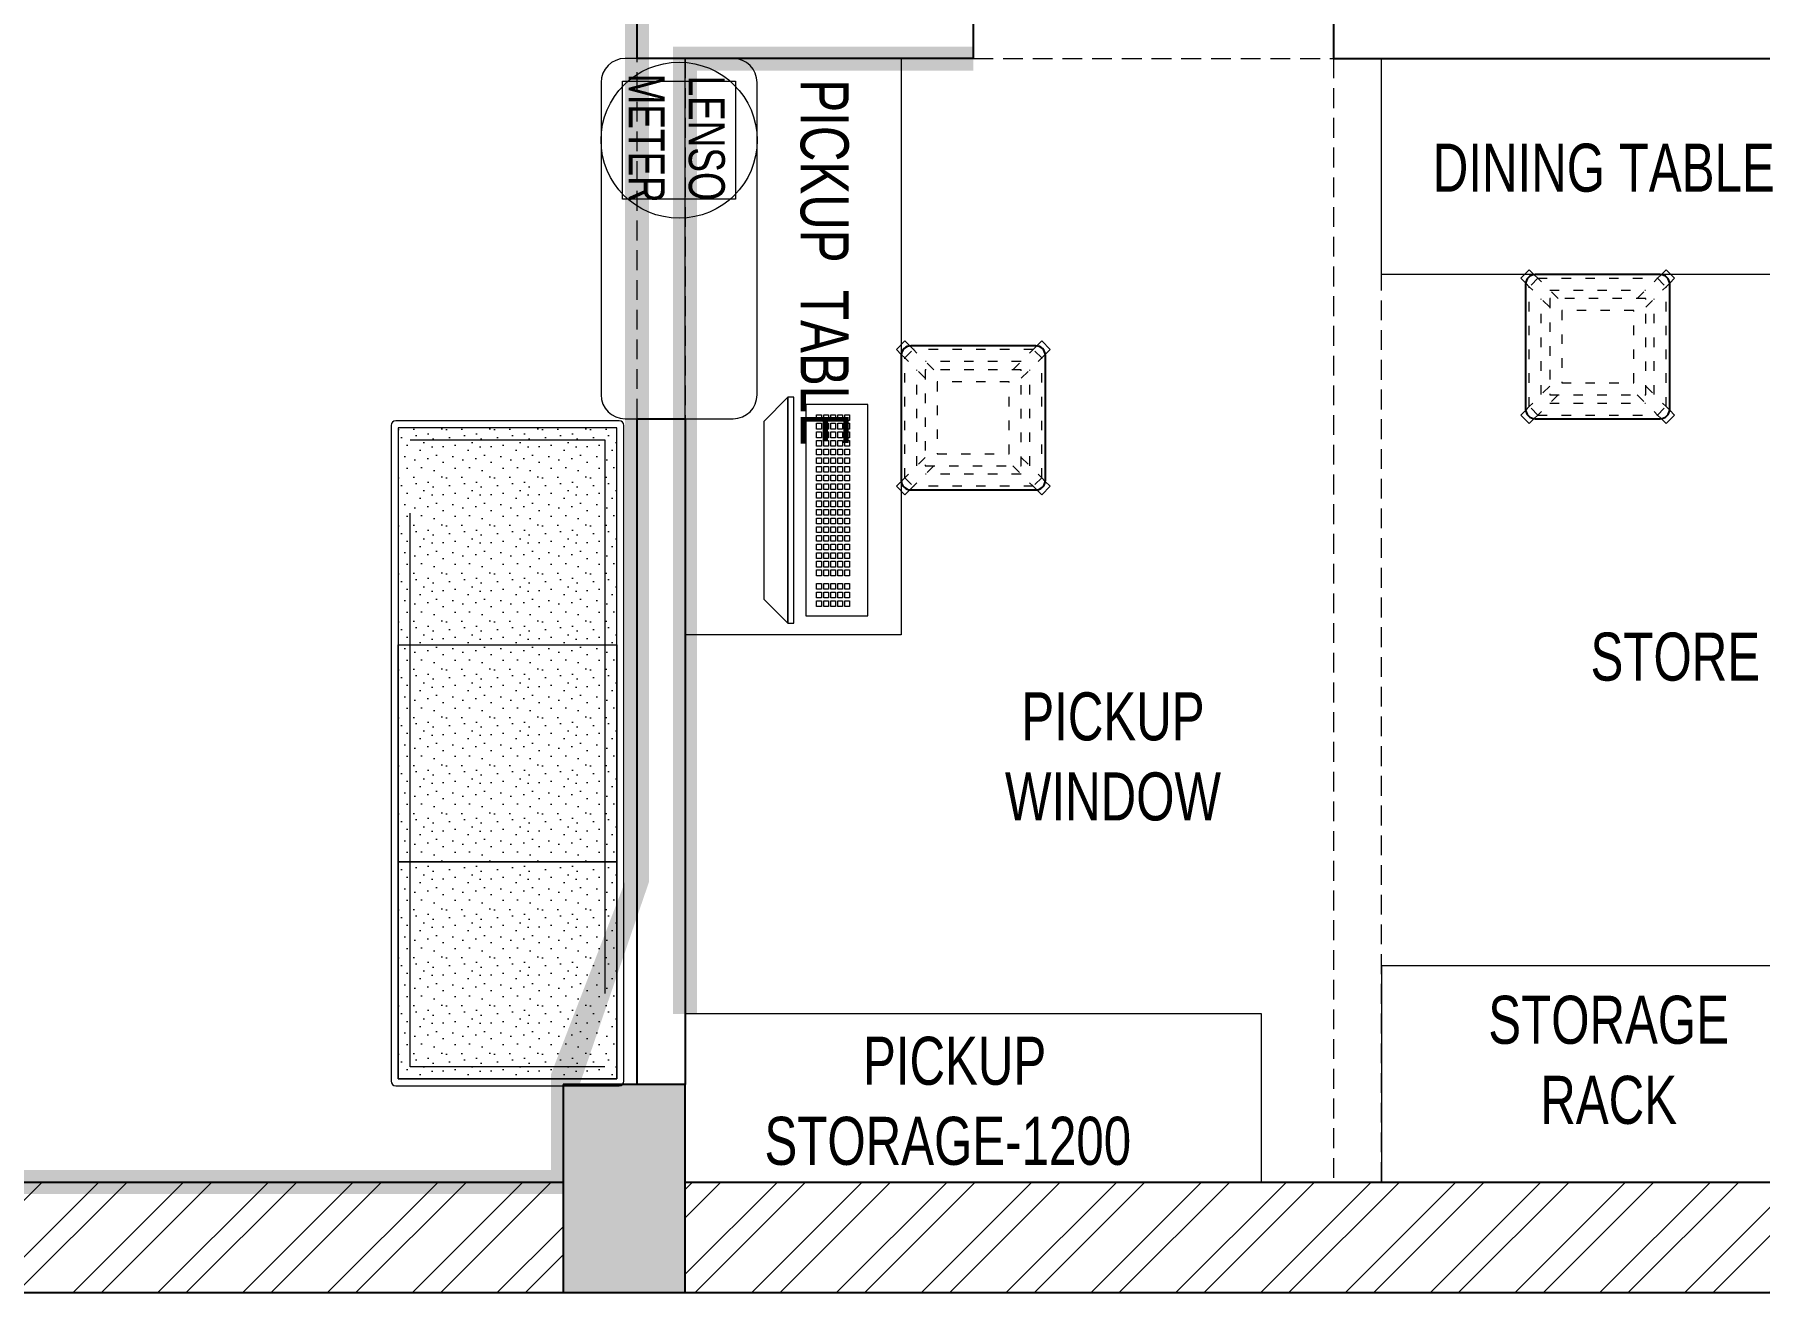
# Model space of a CAD drawing. Header units: feet. Extents: x 9376474 to 9395053, y -6862683 to -6856347.
# Drawn here: x 9385475 to 9389067, y -6861655 to -6859036 of the extents above; entities that cross this region are included whole.
import ezdxf

# ---------------------------------------------------------------- set-up
doc = ezdxf.new("R2010")
doc.units = ezdxf.units.FT
doc.header["$LTSCALE"] = 33
doc.header["$MEASUREMENT"] = 0
for name, pattern in [('a_p6_plan_L18$0$HIDDEN', [0.375, 0.25, -0.125]), ('ACAD_ISO03W100', [30, 12, -18]), ('HIDDEN2', [4.7624999999999975, 3.174999999999998, -1.587499999999999])]:
    doc.linetypes.add(name, pattern=pattern)
doc.layers.add('A-WALL', color=1, linetype='Continuous')
doc.layers.add('column', color=10, linetype='Continuous')
for name, color, linetype, lineweight in [('A-WALL HATCH', 251, 'Continuous', 5), ('column hatch', 5, 'Continuous', 0), ('LENS-CURTAIN', 5, 'a_p6_plan_L18$0$HIDDEN', 9), ('LENS-HATCH', 251, 'Continuous', 5), ('LENS-PARTITION', 21, 'Continuous', 25), ('LENS-TEXT', 31, 'Continuous', 5), ('LENS_DIMENSION', 193, 'Continuous', 0), ('LENS_TEXT', 31, 'Continuous', 5), ('LK-EQPMT', 3, 'Continuous', 18), ('LK-FF&E FLOOR', 1, 'Continuous', 9), ('LK-FF&E WALL', 1, 'Continuous', 9), ('LK-FLUTTED FINISH', 20, 'Continuous', 30), ('LK-IT', 3, 'Continuous', 18), ('LK-MIRROR', 133, 'Continuous', 13), ('LK-TILES FINISH', 251, 'Continuous', 5), ('LN-ELEVATION-1', 81, 'Continuous', 25), ('LN-ELEVATION-2', 103, 'Continuous', 20), ('LN-ELEVATION-3', 125, 'Continuous', 18), ('LN-ELEVATION-5', 167, 'Continuous', 5)]:
    doc.layers.add(name, color=color, linetype=linetype, lineweight=lineweight)
doc.styles.add('LK TXT', font='GILC____.TTF', dxfattribs={"height": 100})
doc.styles.get("Standard").update_dxf_attribs({"font": 'GILC____.TTF'})

# ---------------------------------------------------------------- blocks, each defined once
blk = doc.blocks.new('A$C68f6a2d5')
at = {"layer": 'A-WALL HATCH'}
h = blk.add_hatch(dxfattribs=at)
h.set_pattern_fill('ANSI32', color=256, scale=333)
h.set_pattern_definition([(45, (-4387094.851958535, 5466808.875799414), (-88.29995930067012, 88.29995930067012), []), (45, (-4387035.9853191, 5466808.875799414), (-88.29995930067012, 88.29995930067012), [])])
h.paths.add_polyline_path([(-16886.19356752559, 4581.144928367808), (-16856.46786552866, 5069.35622321628), (-13654.63234183006, 5069.35622321628), (-13654.82505330443, 5299.356142482721), (-17100.59142415598, 5296.469016602262), (-17139.79740101937, 4595.32574770879)])
h.paths.add_polyline_path([(-13946.64319825731, -6.519258e-09), (-13946.64319825638, 229.9999999934807), (-17147.64319825731, 229.9999999925494), (-17108.50637007504, 929.9066428244113), (-17362.11020356975, 944.0874621653929), (-17414.9009424122, -8.3819032e-09)])
h.paths.add_polyline_path([(-10553.64319825638, -5.5879354e-09), (-10553.64319825731, 229.999999994412), (-13692.64319825731, 229.999999994412), (-13692.64319825731, -6.519258e-09)])
h.paths.add_polyline_path([(-10272.6335289739, 5069.35622321628), (-10272.82624044828, 5302.189839037136), (-13400.82514246367, 5299.568962980061), (-13400.63243098929, 5069.569043714553)])
h.paths.add_polyline_path([(-7037.63001914201, 5069.35622321628), (-7037.8273759922, 5304.900367823429), (-10018.82632960565, 5302.402659535408), (-10018.63361813314, 5069.35622321628)])
h.paths.add_polyline_path([(-7312.643198257312, -3.7252903e-09), (-7312.643198257312, 229.9999999962747), (-10299.64319825731, 229.999999994412), (-10299.64319825731, -4.6566129e-09)])
h.paths.add_polyline_path([(-3964.551538765431, -2.7939677e-09), (-3951.741164169275, 229.9999999962747), (-7058.643198256381, 229.9999999962747), (-7058.643198257311, -3.7252903e-09)])
h.paths.add_polyline_path([(-452.9685731772333, -9.313226e-10), (-376.2923748698085, 230), (-3728.29237487074, 229.9999999990687), (-3741.011330006644, -1.8626451e-09)])
h.paths.add_polyline_path([(1063.43828272447, 2454.861326566897), (818.7127828169614, 2468.545694245957), (-44.0887586902827, 476.8380689360201), (196.4276771182194, 453.4374169688671)])
at = {"layer": 'column hatch'}
h = blk.add_hatch(color=251, dxfattribs=at)
h.dxf.hatch_style = 1
h.paths.add_polyline_path([(-13400.46234216541, 4866.569114975631), (-13400.82514246367, 5299.568962980061), (-13654.82505330443, 5299.356142482721), (-13654.4622530071, 4866.35629447829)])
h.paths.add_polyline_path([(-10018.46352930926, 4869.40281152632), (-10018.82632960565, 5302.402659535408), (-10272.82624044828, 5302.189839037136), (-10272.46344015095, 4869.18999102898)])
h.paths.add_polyline_path([(-6783.464664852246, 4872.113340313546), (-6783.827465150506, 5305.113188322633), (-7037.8273759922, 5304.900367823429), (-7037.464575693012, 4871.900519815273)])
h.paths.add_polyline_path([(-7058.643198257311, -3.7252903e-09), (-7058.643198257311, 432.9999999962747), (-7312.643198257312, 432.999999997206), (-7312.643198257312, -3.7252903e-09)])
h.paths.add_polyline_path([(-13692.64319825731, -6.519258e-09), (-13692.64319825731, 432.9999999981374), (-13946.64319825638, 432.999999997206), (-13946.64319825731, -6.519258e-09)])
h.paths.add_polyline_path([(-10299.64319825731, -4.6566129e-09), (-10299.64319825731, 432.9999999990686), (-10553.64319825731, 433), (-10553.64319825638, -5.5879354e-09)])
at = {"layer": 'A-WALL'}
for p, q in [((-10299.64319825731, 229.999999994412), (-7312.643198257312, 229.9999999962747)), ((-7058.643198256381, 229.9999999962747), (-3951.741164169275, 229.9999999962747)), ((-17414.9009424122, -8.3819032e-09), (0, 0))]:
    blk.add_line(p, q, dxfattribs=at)
at = {"layer": 'column'}
for p, q in [((-7058.643198257311, 432.9999999962747), (-7312.643198257312, 432.999999997206)), ((-7312.643198257312, 432.999999997206), (-7312.643198257312, -3.7252903e-09)), ((-7058.643198256381, -2.7939677e-09), (-7058.643198257311, 432.9999999962747))]:
    blk.add_line(p, q, dxfattribs=at)
blk = doc.blocks.new('CLENS 600 TYPE 6')
at = {"layer": 'LN-ELEVATION-1', "ltscale": 0.5}
blk.add_lwpolyline([(130, -225), (-130, -225, -0.4142135623730951), (-150, -205), (-150, 55, -0.4142135623730951), (-130, 75), (130, 75, -0.4142135623730951), (150, 55), (150, -205, -0.4142135623730951)], format="xyb", close=True, dxfattribs=at)
at = {"layer": 'LN-ELEVATION-3', "linetype": 'ACAD_ISO03W100', "ltscale": 0.05}
for p, q in [((-100, 7.322330470196902), (-142.3743686703965, 49.69669914152472)), ((-142.3743686708621, -199.6966991410591), (-142.3743686708621, 49.69669914105907)), ((-82.3223304701969, 25), (-124.6966991401277, 67.374368671095)), ((124.696699141059, 67.3743686703965), (-124.6966991401277, 67.374368671095)), ((99.69669914059341, 42.3743686703965), (-99.69669913966207, 42.374368671095)), ((82.3223304701969, 25), (124.6966991401277, 67.374368671095)), ((100, 7.322330470196902), (142.3743686703965, 49.69669914152472)), ((142.3743686708621, -199.6966991410591), (142.3743686708621, 49.69669914105907)), ((-117.3743686703965, -174.6966991408262), (-117.3743686703965, 24.69669914152473)), ((117.3743686703965, -174.6966991408262), (117.3743686703965, 24.69669914152473)), ((-100, -157.3223304701969), (-142.3743686703965, -199.6966991415247)), ((-82.3223304701969, -175), (-124.6966991401277, -217.374368671095)), ((82.3223304701969, -175), (124.6966991401277, -217.374368671095)), ((100, -157.3223304701969), (142.3743686703965, -199.6966991415247)), ((99.69669914059341, -192.3743686703965), (-99.69669913966207, -192.374368671095)), ((124.696699141059, -217.3743686703965), (-124.6966991401277, -217.374368671095))]:
    blk.add_line(p, q, dxfattribs=at)
for points in [[(-132.2008663183078, 74.87853584764525), (-124.696699141059, 67.3743686703965), (-142.3743686708621, 49.69669914105907), (-149.8785358476452, 57.20086631807498)], [(132.2008663183078, 74.87853584764525), (124.696699141059, 67.3743686703965), (142.3743686708621, 49.69669914105907), (149.8785358476452, 57.20086631807498)], [(-132.2008663183078, -224.8785358476453), (-124.696699141059, -217.3743686703965), (-142.3743686708621, -199.6966991410591), (-149.8785358476452, -207.200866318075)], [(132.2008663183078, -224.8785358476453), (124.696699141059, -217.3743686703965), (142.3743686708621, -199.6966991410591), (149.8785358476452, -207.200866318075)]]:
    blk.add_lwpolyline(points, dxfattribs=at)
for points in [[(100, -175), (-100, -175), (-100, 25), (100, 25)], [(75, -150), (-75, -150), (-75, 0), (75, 0)]]:
    blk.add_lwpolyline(points, close=True, dxfattribs=at)
at = {"layer": 'LN-ELEVATION-5', "ltscale": 0.5}
for points in [[(-149.8785358476452, 57.20086631807498), (-160.0520382001995, 67.37436867062934), (-142.3743686708621, 85.05203819996677), (-132.2008663183078, 74.87853584787806)], [(149.8785358476452, 57.20086631807498), (160.0520382001995, 67.37436867062934), (142.3743686708621, 85.05203819996677), (132.2008663183078, 74.87853584787806)], [(-149.8785358476452, -207.200866318075), (-160.0520382001995, -217.3743686706294), (-142.3743686708621, -235.0520381999668), (-132.2008663183078, -224.8785358478781)], [(149.8785358476452, -207.200866318075), (160.0520382001995, -217.3743686706294), (142.3743686708621, -235.0520381999668), (132.2008663183078, -224.8785358478781)]]:
    blk.add_lwpolyline(points, dxfattribs=at)
blk = doc.blocks.new('*U23')
at = {"layer": 'LK-EQPMT', "ltscale": 12}
blk.add_lwpolyline([(5.986879315214991, 4.914598100478997), (-5.986879315214991, 4.914598100478997), (-5.986879315214991, -4.914598100478997), (5.986879315214991, -4.914598100478997)], close=True, dxfattribs=at)
blk = doc.blocks.new('*U24')
at = {"color": 0, "linetype": 'ByBlock', "lineweight": -2}
for p in [(0, 0), (17.96063794564497, 0), (35.92127589128995, 0), (53.88191383693492, 0), (71.8425517825799, 0), (89.80318972822487, 0), (107.7638276738698, 0), (125.7244656195148, 0), (143.6851035651598, 0), (161.6457415108048, 0), (179.6063794564497, 0), (197.5670174020947, 0), (215.5276553477397, 0), (233.4882932933847, 0), (251.4489312390296, 0), (269.4095691846746, 0), (287.3702071303196, 0), (305.3308450759646, 0), (323.2914830216096, 0), (-9e-16, -14.74379430143699), (-1.8e-15, -29.48758860287398), (17.96063794564497, -14.74379430143699), (17.96063794564497, -29.48758860287398), (35.92127589128995, -14.74379430143699), (35.92127589128995, -29.48758860287398), (53.88191383693492, -14.74379430143699), (53.88191383693492, -29.48758860287398), (71.8425517825799, -14.74379430143699), (71.8425517825799, -29.48758860287398), (89.80318972822487, -14.74379430143699), (89.80318972822487, -29.48758860287398), (107.7638276738698, -14.74379430143699), (107.7638276738698, -29.48758860287398), (125.7244656195148, -14.74379430143699), (125.7244656195148, -29.48758860287398), (143.6851035651598, -14.74379430143699), (143.6851035651598, -29.48758860287398), (161.6457415108048, -14.74379430143699), (161.6457415108048, -29.48758860287398), (179.6063794564497, -14.74379430143699), (179.6063794564497, -29.48758860287398), (197.5670174020947, -14.74379430143699), (197.5670174020947, -29.48758860287398), (215.5276553477397, -14.74379430143699), (215.5276553477397, -29.48758860287398), (233.4882932933847, -14.74379430143699), (233.4882932933847, -29.48758860287398), (251.4489312390296, -14.74379430143699), (251.4489312390296, -29.48758860287398), (269.4095691846746, -14.74379430143699), (269.4095691846746, -29.48758860287398), (287.3702071303196, -14.74379430143699), (287.3702071303196, -29.48758860287398), (305.3308450759646, -14.74379430143699), (305.3308450759646, -29.48758860287398), (323.2914830216096, -14.74379430143699), (323.2914830216096, -29.48758860287398), (-2.7e-15, -44.23138290431096), (-3.6e-15, -58.97517720574795), (17.96063794564497, -44.23138290431096), (17.96063794564497, -58.97517720574795), (35.92127589128995, -44.23138290431096), (35.92127589128994, -58.97517720574795), (53.88191383693492, -44.23138290431096), (53.88191383693492, -58.97517720574795), (71.8425517825799, -44.23138290431096), (71.8425517825799, -58.97517720574795), (89.80318972822487, -44.23138290431096), (89.80318972822487, -58.97517720574795), (107.7638276738698, -44.23138290431096), (107.7638276738698, -58.97517720574795), (125.7244656195148, -44.23138290431096), (125.7244656195148, -58.97517720574795), (143.6851035651598, -44.23138290431096), (143.6851035651598, -58.97517720574795), (161.6457415108048, -44.23138290431096), (161.6457415108048, -58.97517720574795), (179.6063794564497, -44.23138290431096), (179.6063794564497, -58.97517720574795), (197.5670174020947, -44.23138290431096), (197.5670174020947, -58.97517720574795), (215.5276553477397, -44.23138290431096), (215.5276553477397, -58.97517720574795), (233.4882932933847, -44.23138290431096), (233.4882932933847, -58.97517720574795), (251.4489312390296, -44.23138290431096), (251.4489312390296, -58.97517720574795), (269.4095691846746, -44.23138290431096), (269.4095691846746, -58.97517720574795), (287.3702071303196, -44.23138290431096), (287.3702071303196, -58.97517720574795), (305.3308450759646, -44.23138290431096), (305.3308450759646, -58.97517720574795), (323.2914830216096, -44.23138290431096), (323.2914830216096, -58.97517720574795)]:
    blk.add_blockref('*U23', p, dxfattribs=at)
blk = doc.blocks.new('*U21')
at = {"layer": 'LK-EQPMT', "ltscale": 12}
blk.add_lwpolyline([(5.986879315214991, 4.914598100478997), (-5.986879315214991, 4.914598100478997), (-5.986879315214991, -4.914598100478997), (5.986879315214991, -4.914598100478997)], close=True, dxfattribs=at)
blk = doc.blocks.new('*U22')
at = {"color": 0, "linetype": 'ByBlock', "lineweight": -2}
for p in [(0, 0), (17.96063794564497, 0), (35.92127589128995, 0), (-9e-16, -14.74379430143699), (-1.8e-15, -29.48758860287398), (17.96063794564497, -14.74379430143699), (17.96063794564497, -29.48758860287398), (35.92127589128995, -14.74379430143699), (35.92127589128995, -29.48758860287398), (-2.7e-15, -44.23138290431096), (-3.6e-15, -58.97517720574795), (17.96063794564497, -44.23138290431096), (17.96063794564497, -58.97517720574795), (35.92127589128995, -44.23138290431096), (35.92127589128994, -58.97517720574795)]:
    blk.add_blockref('*U21', p, dxfattribs=at)
blk = doc.blocks.new('*U16')
at = {"ltscale": 12}
blk.add_lwpolyline([(8.040144996717572, 2.91038e-11), (8.040144996717572, 129.0940371821052), (448.0401449967176, 129.0940371821052), (448.0401449967176, 2.91038e-11)], close=True, dxfattribs=at)
for name, p in [('*U24', (35.16895717114949, 101.6202952143818)), ('*U22', (386.6121428576974, 101.6202952143818))]:
    blk.add_blockref(name, p)
blk = doc.blocks.new('Pickup table PC')
at = {"layer": 'LN-ELEVATION-2', "ltscale": 0.5}
for points in [[(470, 50), (0, 50), (0, 62), (470, 62)], [(420, 0), (50, 0), (0, 50), (470, 50)]]:
    blk.add_lwpolyline(points, close=True, dxfattribs=at)
blk = doc.blocks.new('Stool')
at = {"layer": 'LN-ELEVATION-1', "ltscale": 0.5}
blk.add_lwpolyline([(-130, 300), (130, 300, -0.4142135623730951), (150, 280), (150, 20, -0.4142135623730951), (130, 0), (-130, 0, -0.4142135623730951), (-150, 20), (-150, 280, -0.4142135623730951)], format="xyb", close=True, dxfattribs=at)
at = {"layer": 'LN-ELEVATION-3', "linetype": 'ACAD_ISO03W100', "ltscale": 0.05}
for p, q in [((-82.3223304701969, 250), (-124.6966991401277, 292.374368671095)), ((-124.696699141059, 292.3743686703965), (124.6966991401277, 292.374368671095)), ((82.3223304701969, 250), (124.6966991401277, 292.374368671095)), ((-100, 232.3223304701969), (-142.3743686703965, 274.6966991415247)), ((-142.3743686708621, 274.6966991410591), (-142.3743686708621, 25.30330085894093)), ((-99.69669914059341, 267.3743686703965), (99.69669913966209, 267.374368671095)), ((100, 232.3223304701969), (142.3743686703965, 274.6966991415247)), ((142.3743686708621, 274.6966991410591), (142.3743686708621, 25.30330085894093)), ((-117.3743686703965, 249.6966991408263), (-117.3743686703965, 50.30330085847527)), ((117.3743686703965, 249.6966991408263), (117.3743686703965, 50.30330085847527)), ((-100, 67.67766952980308), (-142.3743686703965, 25.30330085847527)), ((-82.3223304701969, 50), (-124.6966991401277, 7.625631328905001)), ((82.3223304701969, 50), (124.6966991401277, 7.625631328905001)), ((100, 67.67766952980308), (142.3743686703965, 25.30330085847527)), ((-124.696699141059, 7.625631329603493), (124.6966991401277, 7.625631328905001)), ((-99.69669914059341, 32.62563132960349), (99.69669913966209, 32.625631328905))]:
    blk.add_line(p, q, dxfattribs=at)
for points in [[(-132.2008663183078, 299.8785358476453), (-124.696699141059, 292.3743686703965), (-142.3743686708621, 274.6966991410591), (-149.8785358476452, 282.200866318075)], [(132.2008663183078, 299.8785358476453), (124.696699141059, 292.3743686703965), (142.3743686708621, 274.6966991410591), (149.8785358476452, 282.200866318075)], [(-132.2008663183078, 0.1214641523547471), (-124.696699141059, 7.625631329603493), (-142.3743686708621, 25.30330085894093), (-149.8785358476452, 17.79913368192501)], [(132.2008663183078, 0.1214641523547471), (124.696699141059, 7.625631329603493), (142.3743686708621, 25.30330085894093), (149.8785358476452, 17.79913368192501)]]:
    blk.add_lwpolyline(points, dxfattribs=at)
for points in [[(-100, 250), (100, 250), (100, 50), (-100, 50)], [(-75, 225), (75, 225), (75, 75), (-75, 75)]]:
    blk.add_lwpolyline(points, close=True, dxfattribs=at)
at = {"layer": 'LN-ELEVATION-5', "ltscale": 0.5}
for points in [[(-149.8785358476452, 282.200866318075), (-160.0520382001996, 292.3743686706293), (-142.3743686708621, 310.0520381999668), (-132.2008663183078, 299.8785358478781)], [(149.8785358476452, 282.200866318075), (160.0520382001996, 292.3743686706293), (142.3743686708621, 310.0520381999668), (132.2008663183078, 299.8785358478781)], [(-149.8785358476452, 17.79913368192501), (-160.0520382001996, 7.625631329370662), (-142.3743686708621, -10.05203819996677), (-132.2008663183078, 0.1214641521219164)], [(149.8785358476452, 17.79913368192501), (160.0520382001996, 7.625631329370662), (142.3743686708621, -10.05203819996677), (132.2008663183078, 0.1214641521219164)]]:
    blk.add_lwpolyline(points, dxfattribs=at)
blk = doc.blocks.new('3 seater Bench 1385')
at = {"layer": 'LENS-HATCH', "lineweight": 0}
h = blk.add_hatch(dxfattribs=at)
h.set_pattern_fill('STIP1', color=177, scale=100, angle=269.9999999999999, pattern_type=2)
h.set_pattern_definition([(270, (6617025.245374651, -170439.1063060568), (100, -1.516e-13), [0, -100]), (270, (6617009.245374652, -170451.1063060568), (100, -1.516e-13), [0, -100]), (270, (6616985.245374652, -170446.1063060568), (100, -1.516e-13), [0, -100]), (270, (6616962.245374652, -170481.1063060568), (100, -1.516e-13), [0, -100]), (270, (6616998.245374652, -170478.1063060568), (100, -1.516e-13), [0, -100]), (270, (6617022.245374652, -170505.1063060568), (100, -1.516e-13), [0, -100]), (270, (6617029.245374651, -170470.1063060568), (100, -1.516e-13), [0, -100]), (270, (6616988.245374651, -170512.1063060568), (100, -1.516e-13), [0, -100]), (270, (6616956.245374652, -170507.1063060568), (100, -1.516e-13), [0, -100]), (270, (6616941.245374651, -170433.1063060568), (100, -1.516e-13), [0, -100]), (270, (6616961.245374652, -170451.1063060568), (100, -1.516e-13), [0, -100]), (270, (6616942.245374652, -170465.1063060568), (100, -1.516e-13), [0, -100]), (270, (6617006.245374652, -170526.1063060568), (100, -1.516e-13), [0, -100]), (270, (6616981.245374652, -170494.1063060568), (100, -1.516e-13), [0, -100]), (270, (6617014.245374652, -170486.1063060568), (100, -1.516e-13), [0, -100]), (270, (6617005.245374651, -170503.1063060568), (100, -1.516e-13), [0, -100]), (270, (6616978.245374651, -170467.1063060568), (100, -1.516e-13), [0, -100]), (270, (6617032.245374652, -170495.1063060568), (100, -1.516e-13), [0, -100]), (270, (6616973.245374651, -170526.1063060568), (100, -1.516e-13), [0, -100]), (270, (6616943.245374651, -170523.1063060568), (100, -1.516e-13), [0, -100])])
h.paths.add_polyline_path([(677.5000000004657, 227.5), (225.8333333334885, 227.5), (225.8333333334885, -227.5), (677.5000000004657, -227.5)])
h.paths.add_polyline_path([(-225.8333333334885, 227.5), (225.8333333334885, 227.5), (225.8333333334885, -227.5), (-225.8333333334885, -227.5)])
h.paths.add_polyline_path([(-677.5000000004657, 227.5), (-225.8333333334885, 227.5), (-225.8333333334885, -227.5), (-677.5000000004657, -227.5)])
at = {"layer": 'LN-ELEVATION-2', "ltscale": 0.5}
for points in [[(-677.5000000004657, 227.5), (-225.8333333334885, 227.5), (-225.8333333334885, -227.5), (-677.5000000004657, -227.5)], [(-225.8333333334885, 227.5), (225.8333333334885, 227.5), (225.8333333334885, -227.5), (-225.8333333334885, -227.5)], [(677.5000000004657, 227.5), (225.8333333334885, 227.5), (225.8333333334885, -227.5), (677.5000000004657, -227.5)]]:
    blk.add_lwpolyline(points, close=True, dxfattribs=at)
at = {"layer": 'LN-ELEVATION-5', "ltscale": 0.5}
blk.add_lwpolyline([(682.4999999995343, 242.5), (-682.5000000004655, 242.5, 0.4142135623730951), (-692.5000000004655, 232.5), (-692.5000000004655, -232.5, 0.4142135623730951), (-682.5000000004655, -242.5), (682.4999999995343, -242.5, 0.4142135623730951), (692.4999999995343, -232.5), (692.4999999995343, 232.5, 0.4142135623730951)], format="xyb", close=True, dxfattribs=at)
blk.add_lwpolyline([(677.4999999995343, 227.5), (-677.5000000004657, 227.5), (-677.5000000004657, -227.5), (677.4999999995343, -227.5)], close=True, dxfattribs=at)
at = {"layer": 'LN-ELEVATION-5', "linetype": 'HIDDEN2', "ltscale": 11}
blk.add_lwpolyline([(-652.5000000004657, 202.5), (652.5000000004657, 202.5), (652.5000000004657, -202.5), (-652.5000000004657, -202.5)], close=True, dxfattribs=at)

msp = doc.modelspace()

# ---------------------------------------------------------------- linework, layer by layer
at = {"layer": 'LENS-CURTAIN', "ltscale": 5}
for points in [[(9388179.793964604, -6858985.919414145), (9387429.7939646, -6858985.919414145), (9387429.7939646, -6859085.919414146), (9388179.793964604, -6859085.919414146)], [(9386829.7939646, -6859085.919414146), (9386829.7939646, -6859835.919414146), (9386729.7939646, -6859835.919414146), (9386729.7939646, -6859085.919414146)], [(9388279.793964604, -6861425.275637365), (9388279.793964604, -6859085.919414146), (9388179.793964604, -6859085.919414146), (9388179.793964604, -6861425.275637365)]]:
    msp.add_lwpolyline(points, close=True, dxfattribs=at)
at = {"layer": 'LENS-PARTITION'}
for points in [[(9387429.7939646, -6859085.919414146), (9386729.7939646, -6859085.919414146), (9386729.7939646, -6858985.919414145), (9387429.7939646, -6858985.919414145)], [(9390072.561507355, -6858985.919414145), (9388179.793964604, -6858985.919414145), (9388179.793964604, -6859085.919414146), (9390066.991779272, -6859085.919414146)], [(9386829.7939646, -6859835.919414145), (9386829.7939646, -6861222.275637365), (9386729.7939646, -6861222.275637365), (9386729.7939646, -6859835.919414145)]]:
    msp.add_lwpolyline(points, close=True, dxfattribs=at)
at = {"layer": 'LK-EQPMT'}
msp.add_lwpolyline([(9386699.793877577, -6859133.023059016), (9386934.793877577, -6859133.023059016), (9386934.793877577, -6859379.023059016), (9386699.793877577, -6859379.023059016)], close=True, dxfattribs=at)
at = {"layer": 'LK-FF&E WALL'}
msp.add_lwpolyline([(9386704.793882089, -6859835.919414146), (9386929.793873066, -6859835.919414146, 0.4142135623730951), (9386979.793873066, -6859785.919414146), (9386979.793873066, -6859135.919414146, 0.4142135623730951), (9386929.793873066, -6859085.919414146), (9386704.793882089, -6859085.919414146, 0.4142135623730951), (9386654.793882089, -6859135.919414146), (9386654.793882089, -6859785.919414146, 0.4142135623730951)], format="xyb", close=True, dxfattribs=at)
for points in [[(9386829.793882748, -6860285.91941001), (9386829.793882748, -6859085.919414146), (9387279.793882748, -6859085.919414146), (9387279.793882748, -6860285.91941001)], [(9388279.793964604, -6859085.919414146), (9389179.793964602, -6859085.919414146), (9389179.793964602, -6859535.919414144), (9388279.793964604, -6859535.919414144)], [(9389179.793964602, -6860975.275637365), (9388279.793964604, -6860975.275637365), (9388279.793964604, -6861425.275637365), (9389179.793964602, -6861425.275637365)], [(9388029.793964604, -6861425.275637365), (9388029.793964604, -6861075.275637365), (9386829.793964604, -6861075.275637365), (9386829.793964604, -6861425.275637365)]]:
    msp.add_lwpolyline(points, close=True, dxfattribs=at)
msp.add_circle((9386817.293877577, -6859256.023059016), 162.4999954886734, dxfattribs=at)
at = {"layer": 'LK-FLUTTED FINISH', "linetype": 'ACAD_ISO03W100', "ltscale": 0.05, "const_width": 50}
msp.add_lwpolyline([(9386106.234981408, -6858185.919414145), (9386729.7939646, -6858185.919414145), (9386729.793964589, -6861222.275637365), (9386575.7939646, -6861225.057130401), (9386575.7939646, -6861425.275637365)], dxfattribs=at)
at = {"layer": 'LK-MIRROR', "linetype": 'ACAD_ISO03W100', "ltscale": 0.05, "const_width": 50}
msp.add_lwpolyline([(9385388.7939646, -6861425.275637365), (9386575.7939646, -6861425.275637365)], dxfattribs=at)
at = {"layer": 'LK-TILES FINISH', "color": 212, "linetype": 'ACAD_ISO03W100', "ltscale": 0.05, "const_width": 50}
msp.add_lwpolyline([(9387429.7939646, -6859085.919414146), (9386829.7939646, -6859085.919414146), (9386829.793964604, -6861075.275637365)], dxfattribs=at)

# ---------------------------------------------------------------- block references
at = {"layer": 'LENS_DIMENSION'}
msp.add_blockref('A$C68f6a2d5', (9393888.437162858, -6861655.275637361), dxfattribs=at)
at = {"layer": 'LK-FF&E FLOOR', "rotation": 89.99999999999996}
msp.add_blockref('3 seater Bench 1385', (9386460.06730497, -6860532.5571304, 23744.04052932372), dxfattribs=at)
at = {"layer": 'LK-FF&E WALL', "xscale": -1}
for name, p, rotation in [('Stool', (9388729.793964602, -6859535.919414144), 180), ('CLENS 600 TYPE 6', (9387354.793882748, -6859834.145277298), 90.00000000000007)]:
    msp.add_blockref(name, p, dxfattribs=dict(at, rotation=rotation))
at = {"layer": 'LK-IT', "xscale": -1, "rotation": 270}
msp.add_blockref('Pickup table PC', (9386993.91747776, -6860261.377636752), dxfattribs=at)
at = {"layer": 'LK-IT', "ltscale": 0.5, "xscale": -1, "rotation": 90.00000000000007}
msp.add_blockref('*U16', (9387210.132565526, -6859798.337491755), dxfattribs=at)

# ---------------------------------------------------------------- texts
at = {"layer": 'LENS-TEXT', "color": 0, "linetype": 'Continuous', "ltscale": 3, "attachment_point": 5, "rotation": 270.00000000000006, "style": 'LK TXT'}
for s, width, gutter_width, insert, char_height in [('LENSO\\PMETER', 353.0555573365615, 0.5, (9386812.476375997, -6859251.722971905), 75), ('PICKUP  TABLE  ', 783.9636358173434, 0.9999999999999992, (9387119.640596317, -6859510.982025576), 100)]:
    msp.add_mtext_dynamic_manual_height_columns(s, width=width, gutter_width=gutter_width, heights=[0], dxfattribs=dict(at, insert=insert, char_height=char_height))
at = {"layer": 'LENS-TEXT', "color": 0, "linetype": 'Continuous', "ltscale": 3, "char_height": 100, "attachment_point": 5, "style": 'LK TXT'}
for s, width, insert in [('DINING TABLE', 783.9636358173434, (9388742.362082936, -6859313.929260907)), ('STORAGE \\PRACK', 1099.486866972408, (9388752.557068542, -6861171.487071678)), (' PICKUP STORAGE-1200', 1099.486866972408, (9387376.711763749, -6861256.821124787))]:
    msp.add_mtext_dynamic_manual_height_columns(s, width=width, gutter_width=0.9999999999999992, heights=[0], dxfattribs=dict(at, insert=insert))
at = {"layer": 'LENS_TEXT', "linetype": 'Continuous', "ltscale": 3, "char_height": 100, "attachment_point": 5}
for s, insert in [('STORE', (9388891.406074964, -6860331.966611258)), ('PICKUP WINDOW', (9387720.590512913, -6860539.75107609))]:
    msp.add_mtext_dynamic_manual_height_columns(s, width=725.069832815531, gutter_width=0.9999999999999992, heights=[0], dxfattribs=dict(at, insert=insert))

doc.saveas('drawing.dxf')
